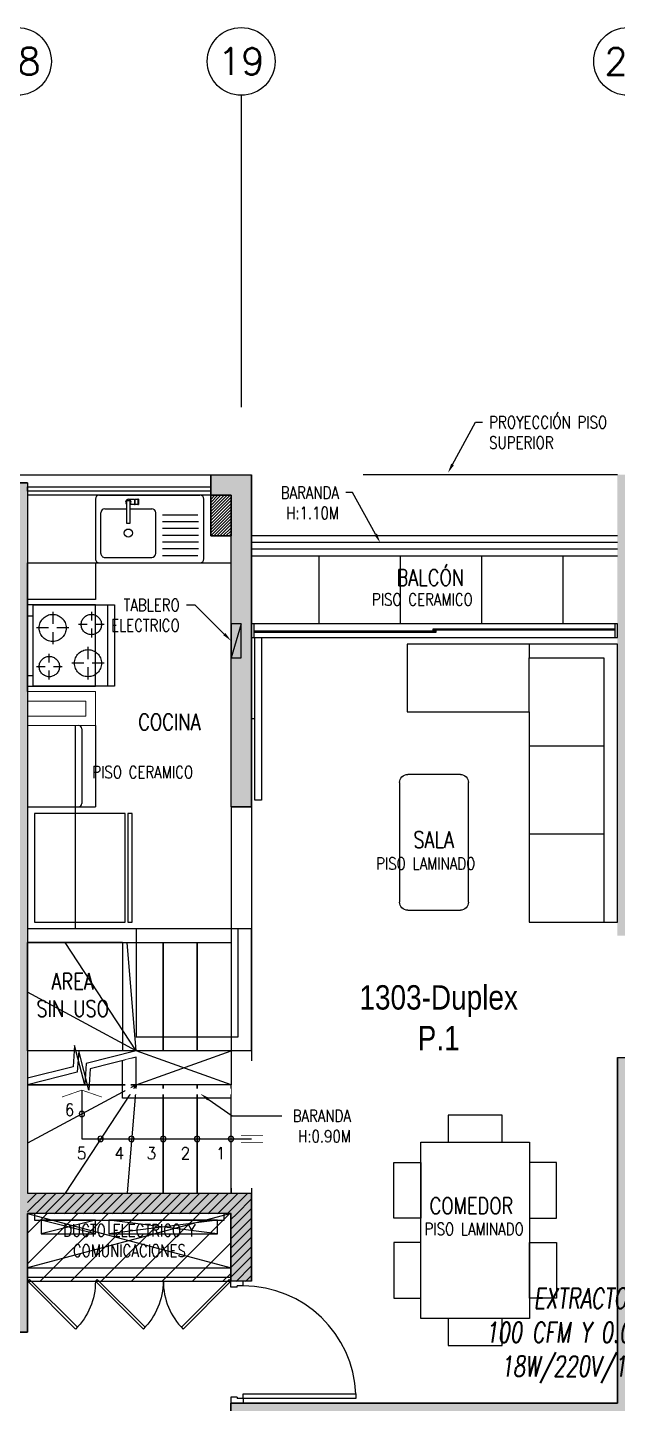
# Model space of a CAD drawing. Header units: millimetres. Extents: x -3 to 53, y -269 to 39.
# Drawn here: x 39.7 to 44.05, y -157.02 to -146.86 of the extents above; entities that cross this region are included whole.
import ezdxf
from ezdxf import colors
from ezdxf.entities.mleader import LeaderData, LeaderLine
from ezdxf.enums import TextEntityAlignment as Align
from ezdxf.math import Vec2, Vec3

# ---------------------------------------------------------------- set-up
doc = ezdxf.new("R2010")
doc.units = ezdxf.units.MM
doc.header["$LTSCALE"] = 15
doc.set_wipeout_variables(frame=1)
for name, pattern in [('HIDDEN', [0.375, 0.25, -0.125]), ('HIDDEN2', [0.1875, 0.125, -0.0625]), ('PHANTOM', [63.5, 31.75, -6.35, 6.35, -6.35, 6.35, -6.35]), ('PHANTOM2', [1.25, 0.625, -0.125, 0.125, -0.125, 0.125, -0.125])]:
    doc.linetypes.add(name, pattern=pattern)
doc.layers.get('0').update_dxf_attribs({"color": 250})
for name, color, linetype in [('01', 250, 'Continuous'), ('A-BARANDAS', 250, 'Continuous'), ('A-COCINAS-LAV', 250, 'Continuous'), ('A-EJES', 251, 'PHANTOM'), ('A-EST HATCH', 250, 'Continuous'), ('A-EST PLACAS', 250, 'Continuous'), ('A-EST VIGAS', 250, 'HIDDEN2'), ('A-HATCH', 250, 'Continuous'), ('A-LINEAS', 250, 'Continuous'), ('A-MOBILIARIO', 250, 'Continuous'), ('A-MURO BAJO', 251, 'Continuous'), ('A-NUMERACIONDEP', 251, 'Continuous'), ('A-PROYECCIONES', 250, 'HIDDEN2'), ('A-TEXTO-ACABADO PISO', 250, 'Continuous'), ('A-TEXTO-AMBIENTE', 252, 'Continuous'), ('A-TEXTO-INDICACIONES', 250, 'Continuous'), ('AREA MODIF', 250, 'Continuous'), ('DLP_MOBILIARIO FIJO', 250, 'Continuous'), ('L6 Linea fina', 141, 'Continuous'), ('MURO CF 60', 250, 'Continuous')]:
    doc.layers.add(name, color=color, linetype=linetype)
doc.layers.add('A-MUROS', color=252, linetype='Continuous', lineweight=30)
doc.layers.add('DLP_MURO ALTO', color=250, linetype='Continuous', lineweight=20)
doc.styles.add('JNV ING', font='romans.shx', dxfattribs={"width": 0.7, "oblique": 8, "height": 0.15})
doc.styles.add('R80', font='ARIALN.TTF', dxfattribs={"height": 2.03})
doc.styles.add('ROMANS', font='romans.shx', dxfattribs={"width": 0.8})
doc.styles.add('TXT_COTAS', font='romans.shx', dxfattribs={"width": 0.8})
pattern_1 = [(45, (359.999406, -111.216353), (-0.035355339, 0.035355339), [])]

# ---------------------------------------------------------------- blocks, each defined once
blk = doc.blocks.new('_Dot')
at = {"color": 0, "linetype": 'ByBlock', "lineweight": -2}
blk.add_line((-0.5, 0), (-1, 0), dxfattribs=at)
at = {"color": 0, "linetype": 'ByBlock', "const_width": 0.5}
blk.add_lwpolyline([(-0.25, 0, 1), (0.25, 0, 1)], format="xyb", close=True, dxfattribs=at)
blk = doc.blocks.new('XREF_TORREC$0$BANDEJA')
at = {"color": 8}
for points in [[(39.75, 5.6), (39.75, 5.55), (41.15, 5.55), (41.15, 5.6), (39.75, 5.6)], [(40.2, 5.45), (40.2, 5.55), (39.8, 5.55), (39.8, 5.45), (40.2, 5.45), (39.8, 5.55), (40.2, 5.55), (39.8, 5.45)], [(41.1, 5.45), (41.1, 5.55), (40.3, 5.55), (40.3, 5.45), (41.1, 5.45), (40.3, 5.55), (41.1, 5.55), (40.3, 5.45)]]:
    blk.add_lwpolyline(points, dxfattribs=at)
blk = doc.blocks.new('TEXTO DUCTOS PT')
at = {"layer": 'A-TEXTO-INDICACIONES', "insert": (39.1, -5.65), "char_height": 0.09, "width": 1.07385, "attachment_point": 5, "style": 'ROMANS'}
blk.add_mtext('\\pxsm1,qc,t16;DUCTO ELECTRICO Y COMUNICACIONES', dxfattribs=at)
blk = doc.blocks.new('EST.P11')
at = {"layer": 'A-EST HATCH'}
h = blk.add_hatch(color=256, dxfattribs=at)
h.dxf.hatch_style = 1
h.paths.add_polyline_path([(38.2, 11.05), (38.2, 10.9), (38.05, 10.9), (38.05, 7.825), (37.9, 7.825), (37.9, 11.05)])
h.paths.add_polyline_path([(39.7, 5.75), (41.35, 5.75), (41.35, 5.1), (41.2, 5.1), (41.2, 5.6), (39.7, 5.6), (39.7, 4.725), (37.9, 4.725), (37.9, 4.875), (39.55, 4.875), (39.55, 10.99), (39.7, 10.99)])
h.paths.add_polyline_path([(44.2, 10.9), (44.8, 10.9), (44.8, 11.05), (44.05, 11.05), (44.05, 7.65), (45.2, 7.65), (45.2, 7.8), (44.2, 7.8)])
h.paths.add_polyline_path([(46, 11.05), (46, 7.65), (46.15, 7.65), (46.15, 11.05)])
h.paths.add_polyline_path([(46.95, 7.8), (48.55, 7.8), (48.55, 10.9), (47.35, 10.9), (47.35, 11.05), (48.7, 11.05), (48.7, 7.65), (46.95, 7.65)])
h.paths.add_polyline_path([(41.35, 11.05), (41.35, 8.6), (41.2, 8.6), (41.2, 10.9), (41.05, 10.9), (41.05, 11.05)])
h = blk.add_hatch(color=256, dxfattribs=at)
h.dxf.hatch_style = 1
h.paths.add_polyline_path([(41.2, 4.2), (44.05, 4.2), (44.05, 6.75), (44.2, 6.75), (44.2, 4.2), (46.95, 4.2), (46.95, 4.8), (47.1, 4.8), (47.1, 4.2), (49.9, 4.2), (49.9, 8.15), (49.85, 8.15), (49.85, 8.25), (50.05, 8.25), (50.05, 0), (49.85, 0), (49.85, 0.1), (49.9, 0.1), (49.9, 4.05), (47.1, 4.05), (47.1, 3.45), (46.95, 3.45), (46.95, 4.05), (44.2, 4.05), (44.2, 1.5), (44.05, 1.5), (44.05, 4.05), (41.2, 4.05)])
h.paths.add_polyline_path([(46.953, 5.55), (47.1, 5.55), (47.1, 6.75), (44.95, 6.75), (44.95, 6.6), (45.4, 6.6), (45.4, 5), (45.6, 5), (45.6, 6.6), (46.95, 6.6), (46.95, 5.55)], flags=17)
h.paths.add_polyline_path([(46.953, 2.7), (47.1, 2.7), (47.1, 1.5), (44.95, 1.5), (44.95, 1.65), (45.4, 1.65), (45.4, 3.25), (45.6, 3.25), (45.6, 1.65), (46.95, 1.65), (46.95, 2.7)], flags=17)
at = {"layer": 'A-EST PLACAS'}
for points in [[(39.7, 5.75), (41.35, 5.75), (41.35, 5.1), (41.2, 5.1), (41.2, 5.6), (39.7, 5.6), (39.7, 4.725), (37.9, 4.725), (37.9, 4.875), (39.55, 4.875), (39.55, 10.99), (39.7, 10.99)], [(41.35, 11.05), (41.35, 8.6), (41.2, 8.6), (41.2, 10.9), (41.05, 10.9), (41.05, 11.05)]]:
    blk.add_lwpolyline(points, close=True, dxfattribs=at)
blk.add_lwpolyline([(41.2, 4.05), (41.2, 4.2), (44.05, 4.2), (44.05, 6.75), (44.2, 6.75), (44.2, 4.2), (46.95, 4.2), (46.95, 4.8), (47.1, 4.8), (47.1, 4.2), (49.9, 4.2), (49.9, 8.15), (49.85, 8.15), (49.85, 8.25), (50.05, 8.25), (50.05, 0)], dxfattribs=at)
at = {"layer": 'A-EST VIGAS'}
for p, q in [((44.05, 11.05, 0), (41.35, 11.05, 0)), ((41.2, 8.6), (41.2, 5.75)), ((41.35, 8.6), (41.35, 5.75))]:
    blk.add_line(p, q, dxfattribs=at)
blk.add_lwpolyline([(38.2, 11.05), (41.05, 11.05)], dxfattribs=at)
blk = doc.blocks.new('REFRI')
blk.add_wipeout([(0.4, 0), (-0.4, 0), (-0.4, -0.67), (0.4, -0.67)])
blk.add_wipeout([(-0.4, -0.69), (-0.4, -0.72), (0.4, -0.72), (0.4, -0.69)])
for points in [[(-0.4, 0), (-0.4, -0.67), (0.4, -0.67), (0.4, 0)], [(-0.4, -0.69), (-0.4, -0.72), (0.4, -0.72), (0.4, -0.69)]]:
    blk.add_lwpolyline(points, close=True)
blk = doc.blocks.new('ESC1')
at = {"layer": 'A-LINEAS', "linetype": 'Continuous'}
for points in [[(-0.8, 1.05), (-0.432, 0.957), (-0.421, 0.799), (-0.347, 1.09), (-0.335, 0.932), (0, 0.848)], [(-0.8, 1.002), (-0.462, 0.917), (-0.451, 0.759), (-0.377, 1.05), (-0.365, 0.892), (0, 0.8)], [(-0.4, 0.76), (-0.4, 0.4), (-1.65, 0.4)]]:
    blk.add_lwpolyline(points, dxfattribs=at)
at = {"layer": 'A-LINEAS', "const_width": 0.005}
for points in [[(-0.253, 0.709), (-0.4, 0.76), (-0.547, 0.709)], [(-1.574, 0.427), (-1.735, 0.427)], [(-1.574, 0.373), (-1.735, 0.373)]]:
    blk.add_lwpolyline(points, dxfattribs=at)
at = {"layer": 'A-LINEAS', "linetype": 'Continuous'}
for centre in [(-0.4, 0.584), (-1.5, 0.4), (-1.25, 0.4), (-1, 0.4), (-0.766, 0.4), (-0.538, 0.4)]:
    blk.add_circle(centre, 0.02, dxfattribs=at)
at = {"layer": 'A-MURO BAJO'}
for points in [[(0, 0.8), (-0.8, 0.8), (-0.8, 1.002)], [(-0.8, 0.8), (-0.733, 0)], [(-0.8, 0.8), (-0.276, 0)], [(-0.8, 0.8), (0, 0.368)]]:
    blk.add_lwpolyline(points, dxfattribs=at)
for points in [[(-1.5, 0.8), (-1.25, 0.8), (-1.25, 0), (-1.5, 0)], [(-1.25, 0.8), (-1, 0.8), (-1, 0), (-1.25, 0)], [(-1, 0.8), (0, 0.8), (0, 0), (-1, 0)]]:
    blk.add_lwpolyline(points, close=True, dxfattribs=at)
at = {"layer": 'A-PROYECCIONES'}
for points in [[(-1.5, 1.05), (-1.25, 1.05), (-1.25, 1.85), (-1.5, 1.85)], [(-1.25, 1.05), (-1, 1.05), (-1, 1.85), (-1.25, 1.85)], [(-1, 1.05), (0, 1.05), (0, 1.85), (-1, 1.85)]]:
    blk.add_lwpolyline(points, close=True, dxfattribs=at)
for points in [[(-0.8, 1.05), (-0.733, 1.85)], [(-0.8, 1.05), (-0.276, 1.85)], [(-0.8, 1.05), (0, 1.482)], [(-1.5, 1.05), (-1.5, 0.8), (-0.8, 1.05)], [(-0.8, 0.8), (-1.5, 1.05)], [(-0.8, 1.05), (0, 1.05), (0, 0.848)]]:
    blk.add_lwpolyline(points, dxfattribs=at)
blk.add_wipeout([(-1.5, 0.77), (-1.5, 0.73), (-0.72, 0.73), (-0.72, 0.982), (-0.76, 0.992), (-0.76, 0.77)]).dxf.layer = 'A-BARANDAS'
blk.add_lwpolyline([(-1.5, 0.7), (-0.7, 0.7), (-0.7, 0.977)], dxfattribs=at)
blk = doc.blocks.new('A$C33FC7C8B')
at = {"ltscale": 0.5}
for p, q in [((0.08, 0.64, 0), (0.52, 0.64, 0)), ((0.08, 0.64, 0), (0.08, 0.6, 0)), ((0.52, 0.64, 0), (0.52, 0.6, 0)), ((0, 0, 0), (0, 0.6, 0)), ((0, 0.6, 0), (0.6, 0.6, 0)), ((0.145, 0.575, 0), (0.145, 0.51, 0)), ((0.43, 0.485, 0), (0.43, 0.575, 0)), ((0.6, 0.6, 0), (0.6, 0, 0)), ((0.05, 0.48, 0), (0.115, 0.48, 0)), ((0.145, 0.45, 0), (0.145, 0.385, 0)), ((0.175, 0.48, 0), (0.24, 0.48, 0)), ((0.4, 0.455, 0), (0.31, 0.455, 0)), ((0.43, 0.335, 0), (0.43, 0.425, 0)), ((0.55, 0.455, 0), (0.46, 0.455, 0)), ((0.17, 0.225, 0), (0.17, 0.315, 0)), ((0.455, 0.2, 0), (0.455, 0.265, 0)), ((0.14, 0.195, 0), (0.05, 0.195, 0)), ((0.17, 0.075, 0), (0.17, 0.165, 0)), ((0.29, 0.195, 0), (0.2, 0.195, 0)), ((0.425, 0.17, 0), (0.36, 0.17, 0)), ((0.455, 0.075, 0), (0.455, 0.14, 0)), ((0.55, 0.17, 0), (0.485, 0.17, 0)), ((0.6, 0.05, 0), (0, 0.05, 0)), ((0.6, 0, 0), (0, 0, 0))]:
    blk.add_line(p, q, dxfattribs=at)
for centre, radius in [((0.145, 0.48), 0.075), ((0.43, 0.455), 0.1), ((0.17, 0.195), 0.1), ((0.455, 0.17), 0.075)]:
    blk.add_circle(centre, radius, dxfattribs=at)
blk = doc.blocks.new('*U89')
blk.add_wipeout([(0, 0), (0, -0.02), (0.17, -0.02), (0.17, 0)])
blk.add_lwpolyline([(0, 0), (0.17, 0), (0.17, -0.02), (0, -0.02)], close=True)
blk = doc.blocks.new('LAV-COC_01')
for p, q in [((-0.07, 0.042, 0), (-0.07, 0.782, 0)), ((0.4, 0.812, 0), (-0.04, 0.812, 0)), ((0.225, 0.507, 0), (0.225, 0.772, 0)), ((0.275, 0.507, 0), (0.275, 0.772, 0)), ((0.325, 0.507, 0), (0.325, 0.772, 0)), ((0.375, 0.507, 0), (0.375, 0.768, 0)), ((0.43, 0.042, 0), (0.43, 0.782, 0)), ((0.03, 0.082, 0), (0.03, 0.427, 0)), ((0.36, 0.457, 0), (0.06, 0.457, 0)), ((0.39, 0.082, 0), (0.39, 0.427, 0)), ((-0.04, 0.012, 0), (0.4, 0.012, 0)), ((0.36, 0.052, 0), (0.06, 0.052, 0))]:
    blk.add_line(p, q)
at = {"extrusion": (-8.98137e-08, -2.25601e-18, 1)}
for p, q in [((0.075, 0.507, 0), (0.075, 0.768, 0)), ((0.125, 0.507, 0), (0.125, 0.772, 0)), ((0.175, 0.507, 0), (0.175, 0.772, 0))]:
    blk.add_line(p, q, dxfattribs=at)
at = {"extrusion": (-4.49068e-08, 3.60285e-08, 1), "elevation": 0}
for points in [[(0, 0.33), (0, 0.305), (-0.04, 0.305), (-0.04, 0.33)], [(0, 0.33), (-0.04, 0.33), (-0.04, 0.325), (0, 0.325)]]:
    blk.add_lwpolyline(points, close=True, dxfattribs=at)
blk.add_lwpolyline([(-0.04, 0.255), (-0.04, 0.3), (0, 0.3), (0, 0.265)], dxfattribs=at)
at = {"extrusion": (-4.49068e-08, 3.60285e-08, 1)}
blk.add_arc((-0.02, 0.255, 0), 0.02, 29.9997, 329.9997, dxfattribs=at)
for centre, start_param, end_param in [((-0.04, 0.782, 0), -0.785398, 0.785398), ((0.4, 0.782, 0), -2.356194, -0.785398), ((0.06, 0.427, 0), -0.785398, 0.785398), ((0.36, 0.427, 0), -2.356194, -0.785398), ((-0.04, 0.042, 0), 0.785398, 2.356194), ((0.06, 0.082, 0), 0.785398, 2.356194), ((0.36, 0.082, 0), 2.356194, 3.926991), ((0.4, 0.042, 0), 2.356194, 3.926991)]:
    blk.add_ellipse(centre, major_axis=(-0.0212, 0.0212), ratio=1, start_param=start_param, end_param=end_param)
blk.add_ellipse((0.21, 0.255, 0), major_axis=(-0.0212, 0.0212), ratio=1)
at = {"layer": '01', "extrusion": (-4.49068e-08, 3.60285e-08, 1), "elevation": 0}
for points in [[(-0.037, 0.3), (-0.037, 0.305)], [(-0.02, 0.3), (-0.02, 0.305)], [(-0.002, 0.3), (-0.002, 0.305)]]:
    blk.add_lwpolyline(points, dxfattribs=at)
at = {"extrusion": (-4.49068e-08, 3.60285e-08, 1), "rotation": 359.9380941588614}
blk.add_blockref('*U89', (-0.03, 0.265, 0), dxfattribs=at)
blk = doc.blocks.new('MESA CENTRO')
for p, q in [((-0.194, 0), (0.194, 0)), ((-0.254, -0.942), (-0.254, -0.06)), ((0.254, -0.06), (0.254, -0.942)), ((0.194, -1.002), (-0.194, -1.002))]:
    blk.add_line(p, q)
for centre, start, end in [((-0.194, -0.06), 90, 180), ((0.194, -0.06), 0, 90), ((-0.194, -0.942), 180, 270), ((0.194, -0.942), 270, 0)]:
    blk.add_arc(centre, 0.06, start, end)
blk = doc.blocks.new('SOFA SEC')
for p, q in [((0, 0.65), (0.1, 0.65)), ((0.1, 0.65), (0.1, 0.1)), ((0.5, 0.65), (0.1, 0.65)), ((0.75, 0.65), (0.75, 0.1)), ((1.4, 0.65), (1.4, 0.1)), ((0.1, 0.1), (2.05, 0.1))]:
    blk.add_line(p, q)
blk.add_lwpolyline([(0.5, 1.55), (0.5, 0.65), (2.05, 0.65), (2.05, 0), (0, 0), (0, 1.55)], close=True)
blk = doc.blocks.new('A$C67C01FD6')
blk.add_line((0.025, 0), (0, 0))
blk.add_lwpolyline([(0.025, 0.6), (0.075, 0.6), (0.075, -0.6), (0.025, -0.6), (0.025, 0.6)])
blk = doc.blocks.new('*U140')
for p, q in [((0.01, 0.855), (0.01, 0.9)), ((0.055, 0.855), (0.01, 0.855)), ((0.1, 0.865), (0.055, 0.865)), ((0.055, 0.855), (0.055, 0.865)), ((0.1, 0.865), (0.1, 0.9)), ((0.055, 0.045), (0.01, 0.045)), ((0.01, 0.045), (0.01, 0)), ((0.055, 0.045), (0.055, 0.035)), ((0.1, 0.035), (0.055, 0.035)), ((0.1, 0.035), (0.1, 0))]:
    blk.add_line(p, q)
blk.add_lwpolyline([(0.93, 0.07), (0.93, 0.035), (0.1, 0.035), (0.1, 0.07)], close=True)
at = {"linetype": 'HIDDEN2'}
blk.add_arc((0.1, 0.034), 0.831, 2.2301, 89.9672, dxfattribs=at)
blk = doc.blocks.new('A$Cb5611ba7')
for points in [[(0.15, 0.173), (0.15, -0.027), (0.56, -0.027), (0.56, 0.173)], [(1.15, 0.173), (1.15, -0.027), (0.74, -0.027), (0.74, 0.173)], [(0, -0.027), (0, -0.827), (1.3, -0.827), (1.3, -0.027)], [(0, -0.227), (0, -0.627), (-0.2, -0.627), (-0.2, -0.227)], [(1.5, -0.627), (1.3, -0.627), (1.3, -0.227), (1.5, -0.227)], [(0.15, -1.027), (0.15, -0.827), (0.56, -0.827), (0.56, -1.027)], [(1.15, -1.027), (1.15, -0.827), (0.74, -0.827), (0.74, -1.027)]]:
    blk.add_lwpolyline(points, close=True)
blk = doc.blocks.new('*U108')
at = {"linetype": 'HIDDEN', "ltscale": 0.2}
for p, q in [((0.353, 0.353), (0, 0)), ((0.013, -0.013), (0.366, 0.34)), ((0, 0), (0.013, -0.013))]:
    blk.add_line(p, q, dxfattribs=at)
blk.add_arc((0, 0), 0.499, 0, 45, dxfattribs=at)
blk = doc.blocks.new('Tab.Electrico')
blk.add_hatch(color=256).paths.add_polyline_path([(0.075, 0), (0.075, 0.25), (0, 0)])
for p, q in [((0.075, 0.25), (0, 0)), ((0.075, 0.25), (0, 0.25)), ((0, 0.25), (0, 0)), ((0.075, 0), (0.075, 0.25)), ((0, 0), (0.075, 0))]:
    blk.add_line(p, q)
blk = doc.blocks.new('Ejes_Torre G')
at = {"layer": 'A-EJES', "linetype": 'PHANTOM2', "ltscale": 0.5}
blk.add_lwpolyline([(41.275, 16.65), (41.275, 14.35)], dxfattribs=at)
at = {"layer": 'A-EJES', "linetype": 'Continuous'}
for centre in [(39.625, 16.9), (41.275, 16.9), (44.125, 16.9)]:
    blk.add_circle(centre, 0.25, dxfattribs=at)
at = {"layer": 'A-EJES', "linetype": 'Continuous', "style": 'ROMANS'}
for s, p in [('18', (39.625, 16.9)), ('19', (41.275, 16.9)), ('20', (44.125, 16.9))]:
    blk.add_text(s, height=0.2, dxfattribs=at).set_placement(p, align=Align.MIDDLE_CENTER)

msp = doc.modelspace()

# ---------------------------------------------------------------- hatches: boundary and pattern name
at = {"layer": 'A-HATCH'}
h = msp.add_hatch(dxfattribs=at)
h.set_pattern_fill('_USER', color=256, scale=0.6, double=1, pattern_type=0)
h.set_pattern_definition([(0, (-0.15005, -79.8893), (0, 0.6), []), (90, (-0.15005, -79.8893), (-0.6, 4e-17), [])])
h.paths.add_polyline_path([(44.05, -150.7643), (41.35, -150.7643), (41.35, -151.2643), (44.05, -151.2643)])
at = {"layer": 'AREA MODIF'}
h = msp.add_hatch(dxfattribs=at)
h.set_pattern_fill('ANSI31', color=256, scale=0.05, style=0)
h.set_pattern_definition([(45, (30.85039, -158.77099), (-0.1122532, 0.1122532), [])])
h.paths.add_polyline_path([(39.7004, -155.6164), (41.2004, -155.6163), (41.2004, -156.1164), (39.7004, -156.1163)])
at = {"layer": 'MURO CF 60'}
h = msp.add_hatch(dxfattribs=at)
h.set_pattern_fill('_USER', color=256, scale=0.05, angle=45, pattern_type=0)
h.set_pattern_definition(pattern_1)
h.paths.add_polyline_path([(41.3494, -156.1164), (41.1994, -156.1164), (41.1994, -155.6163), (41.3494, -155.6163)])

# ---------------------------------------------------------------- linework, layer by layer
msp.add_lwpolyline([(41.05, -150.2844), (39.7, -150.2844), (39.7, -150.2544), (41.05, -150.2544)], close=True)
msp.add_arc((40.075, -152.0393, 0), 0.025, 0, 90)
at = {"layer": 'A-BARANDAS', "elevation": 0}
for points in [[(44.05, -150.6643), (41.35, -150.6643)], [(44.05, -150.7143), (41.35, -150.7143)]]:
    msp.add_lwpolyline(points, dxfattribs=at)
at = {"layer": 'A-LINEAS'}
for p, q in [((39.7, -155.6143), (41.2, -156.0143)), ((41.1999, -155.6143), (39.7, -156.0143))]:
    msp.add_line(p, q, dxfattribs=at)
at = {"layer": 'A-MOBILIARIO'}
for p, q in [((39.7, -156.0843), (41.1999, -156.0843)), ((39.7, -156.1143), (41.1999, -156.1143))]:
    msp.add_line(p, q, dxfattribs=at)
at = {"layer": 'A-MURO BAJO'}
for p, q in [((39.55, -150.1644), (41.05, -150.1644)), ((39.7, -151.7643), (39.7, -151.0843)), ((44.03, -151.2643, 0), (41.37, -151.2643, 0)), ((41.37, -151.3643, 0), (44.03, -151.3643, 0)), ((39.7, -156.0143), (41.1999, -156.0143))]:
    msp.add_line(p, q, dxfattribs=at)
msp.add_lwpolyline([(41.2, -150.6143), (41.05, -150.6143), (41.05, -150.3143), (39.7, -150.3143), (39.7, -150.8144), (41.2, -150.8144)], close=True, dxfattribs=at)
at = {"layer": 'A-MURO BAJO', "elevation": 0}
for points in [[(44.05, -150.6143), (41.35, -150.6143)], [(44.05, -150.7643), (41.35, -150.7643)]]:
    msp.add_lwpolyline(points, dxfattribs=at)
at = {"layer": 'A-MUROS'}
for p, q in [((39.7, -150.2244), (39.55, -150.2244)), ((41.05, -150.1644, 0), (41.35, -150.1643)), ((41.35, -152.6143), (41.35, -150.1643)), ((41.2, -152.6143), (41.2, -150.6143)), ((41.2, -152.6143), (41.35, -152.6143)), ((41.35, -153.5143), (41.25, -153.5143)), ((44.05, -154.4643), (44.05, -157.0143)), ((39.7, -156.4893), (39.7, -155.6143)), ((37.9, -156.4893), (39.7, -156.4893)), ((41.1999, -157.0143), (41.1999, -157.1643)), ((41.1999, -157.1643), (41.1999, -157.0143)), ((44.05, -157.0143), (41.1999, -157.0143))]:
    msp.add_line(p, q, dxfattribs=at)
msp.add_lwpolyline([(41.35, -156.1143), (41.1999, -156.1143), (41.1999, -155.6143), (39.7, -155.6143)], dxfattribs=at)
at = {"layer": 'A-PROYECCIONES'}
msp.add_line((40.1, -152.0393), (40.1, -152.5893), dxfattribs=at)
msp.add_lwpolyline([(39.7, -151.1243), (39.7, -151.7243), (40.2, -151.7243), (40.2, -151.1243)], close=True, dxfattribs=at)
at = {"layer": 'DLP_MOBILIARIO FIJO', "elevation": 0}
for points in [[(41.35, -151.3643), (41.37, -151.3643), (41.37, -151.2643), (41.35, -151.2643)], [(44.03, -151.3643), (44.05, -151.3643), (44.05, -151.2643), (44.03, -151.2643)], [(42.71, -151.3268), (41.37, -151.3268), (41.37, -151.3168), (42.71, -151.3168)], [(42.69, -151.3018), (44.03, -151.3018), (44.03, -151.3118), (42.69, -151.3118)]]:
    msp.add_lwpolyline(points, close=True, dxfattribs=at)
at = {"layer": 'DLP_MURO ALTO'}
for p, q in [((39.7, -151.7643), (40.2, -151.7643)), ((40.2, -151.7643), (40.2, -152.0143)), ((39.7, -151.8343), (40.13, -151.8343)), ((40.13, -151.8343), (40.13, -151.9443)), ((40.13, -151.9443), (39.7, -151.9443)), ((40.2, -152.0143), (39.7, -152.0143))]:
    msp.add_line(p, q, dxfattribs=at)

# ---------------------------------------------------------------- block references
for name, p in [('Tab.Electrico', (41.2, -151.5143)), ('XREF_TORREC$0$BANDEJA', (0, -161.2143))]:
    msp.add_blockref(name, p)
at = {"layer": 'A-EST PLACAS'}
msp.add_blockref('EST.P11', (0, -161.2143), dxfattribs=at)
at = {"layer": 'A-MOBILIARIO'}
for name, p in [('A$C67C01FD6', (41.35, -151.9643)), ('*U140', (41.1899, -157.0143))]:
    msp.add_blockref(name, p, dxfattribs=at)
at = {"layer": 'A-MOBILIARIO', "xscale": -1}
for name, p, rotation in [('SOFA SEC', (44.05, -151.4143, 0), 90.00043285210192), ('MESA CENTRO', (42.6973, -152.3752, 0), 2.257911194014639e-05), ('A$Cb5611ba7', (42.5735, -155.0893), 90)]:
    msp.add_blockref(name, p, dxfattribs=dict(at, rotation=rotation))
at = {"layer": 'A-PROYECCIONES', "ltscale": 0.5, "extrusion": (-4.40218e-06, -0.000440452, -1), "xscale": -1, "zscale": -1, "rotation": 270.0000025171227}
msp.add_blockref('A$C33FC7C8B', (-40.34, -151.7243, 0.0665), dxfattribs=at)
at = {"layer": 'A-PROYECCIONES', "ltscale": 0.25, "xscale": -1, "rotation": 180}
for p in [(39.701, -156.1143), (40.2005, -156.1143)]:
    msp.add_blockref('*U108', p, dxfattribs=at)
at = {"layer": 'A-PROYECCIONES', "ltscale": 0.25, "rotation": 180}
msp.add_blockref('*U108', (41.1999, -156.1143), dxfattribs=at)
at = {"layer": 'A-TEXTO-INDICACIONES'}
msp.add_blockref('TEXTO DUCTOS PT', (1.35, -150.1643), dxfattribs=at)

# ---------------------------------------------------------------- texts
at = {"layer": 'A-TEXTO-ACABADO PISO', "char_height": 0.09, "attachment_point": 2, "style": 'ROMANS'}
for s, width, insert in [('PISO CERAMICO', 1.20225, (42.6109, -151.0394)), ('PISO CERAMICO', 1.20225, (40.5487, -152.3134)), ('PISO LAMINADO', 1.034523, (42.636, -152.9876, 0)), ('PISO LAMINADO', 1.20225, (42.9927, -155.6843))]:
    msp.add_mtext_dynamic_manual_height_columns(s, width=width, gutter_width=12.5, heights=[0], dxfattribs=dict(at, insert=insert))
at = {"layer": 'A-TEXTO-AMBIENTE', "style": 'ROMANS', "width": 0.8}
for s, p in [('BALCÓN', (42.67, -150.9826, 0)), ('COCINA', (40.7462, -152.0483, 0)), ('SALA', (42.6949, -152.9163, 0)), ('COMEDOR', (42.9734, -155.6177))]:
    msp.add_text(s, height=0.12, dxfattribs=at).set_placement(p, align=Align.CENTER)
at = {"layer": 'A-TEXTO-AMBIENTE', "insert": (40.0323, -153.8426, 0), "char_height": 0.12, "width": 0.588602, "attachment_point": 2, "style": 'ROMANS'}
msp.add_mtext('AREA SIN USO', dxfattribs=at)
at = {"layer": 'A-TEXTO-INDICACIONES', "style": 'ROMANS', "width": 0.9}
for s, p in [('6', (40.0443, -154.8943)), ('5', (40.1332, -155.2148)), ('4', (40.4106, -155.2148)), ('3', (40.6482, -155.2148)), ('2', (40.8982, -155.2148)), ('1', (41.1598, -155.2148))]:
    msp.add_text(s, height=0.09, rotation=360, dxfattribs=at).set_placement(p, align=Align.RIGHT)

# ---------------------------------------------------------------- leaders
at = {"layer": 'A-NUMERACIONDEP'}
ml = msp.add_multileader_mtext('Standard', dxfattribs=at)
ml.set_content('1303-Duplex P.1', color=256, style='R80')
ml.set_leader_properties(color=256)
ml.set_arrow_properties(name='DOT')
ml.build(insert=Vec2(0, 0))
ml.multileader.update_dxf_attribs({"leader_type": 0, "has_text_frame": 1, "text_left_attachment_type": 2, "text_right_attachment_type": 2, "dogleg_length": 0.36, "arrow_head_size": 0.06, "scale": 0.06})
ctx = ml.context
ctx.base_point, ctx.scale, ctx.char_height, ctx.arrow_head_size, ctx.landing_gap_size, ctx.plane_origin = Vec3(41.9334, -154.0454), 0.06, 0.18, 0.06, 0.06, Vec3(41.766, -154.0498)
ctx.left_attachment, ctx.right_attachment, ctx.text_align_type = 2, 2, 1
notes = []
notes.append((ctx, [(0, (1, 1, 0), (43.6208, -154.0454), (-1, 0), 0.0917, [(0, [(43.9074, -153.6965)], 0, [])])]))
ctx.mtext.insert, ctx.mtext.width, ctx.mtext.alignment, ctx.mtext.flow_direction = Vec3(42.7313, -153.9301), 1.716032, 2, 5
at = {"layer": 'A-TEXTO-INDICACIONES'}
ml = msp.add_multileader_mtext('Standard', dxfattribs=at)
ml.set_content('\\pxsm1,t16;PROYECCIÓN PISO SUPERIOR', color=256, style='TXT_COTAS')
ml.set_leader_properties(color=256)
ml.build(insert=Vec2(0, 0))
ml.multileader.update_dxf_attribs({"dogleg_length": 0.05, "arrow_head_size": 0.07})
ctx = ml.context
ctx.base_point, ctx.char_height, ctx.arrow_head_size, ctx.landing_gap_size, ctx.plane_origin = Vec3(43.0541, -149.7768, 0), 0.09, 0.07, 0.05, Vec3(42.6501, -150.1804, 0)
notes.append((ctx, [(0, (1, 1, 0), (43.0041, -149.7768, 0), (1, 0), 0.05, [(0, [(42.8, -150.15, 0)], 0, [])])]))
ctx.mtext.insert, ctx.mtext.rotation, ctx.mtext.width, ctx.mtext.defined_height, ctx.mtext.flow_direction = Vec3(43.1041, -149.7318, 0), 6.2831853, 1.149951, 0.8046, 5
ml = msp.add_multileader_mtext('Standard', dxfattribs=at)
ml.set_content('\\pxsm1;BARANDA \\P\\pt16;H:1.10M', color=256, style='TXT_COTAS')
ml.set_leader_properties(color=256)
ml.build(insert=Vec2(0, 0))
ml.multileader.update_dxf_attribs({"dogleg_length": 0.05, "arrow_head_size": 0.07})
ctx = ml.context
ctx.base_point, ctx.char_height, ctx.arrow_head_size, ctx.landing_gap_size, ctx.plane_origin = Vec3(41.4865, -150.2962, 0), 0.09, 0.07, 0.05, Vec3(42.4499, -150.6947, 0)
ctx.text_align_type = 2
notes.append((ctx, [(0, (1, 1, 0), (42.0959, -150.2962, 0), (-1, 0), 0.05, [(0, [(42.3, -150.6643, 0)], 0, [])])]))
ctx.mtext.insert, ctx.mtext.rotation, ctx.mtext.width, ctx.mtext.defined_height, ctx.mtext.alignment, ctx.mtext.flow_direction = Vec3(41.9959, -150.2512, 0), 6.2831853, 1.149951, 0.8046, 3, 5
ml = msp.add_multileader_mtext('Standard', dxfattribs=at)
ml.set_content('\\pxsm1,t16;TABLERO ELECTRICO', color=256, style='TXT_COTAS')
ml.set_leader_properties(color=256)
ml.build(insert=Vec2(0, 0))
ml.multileader.update_dxf_attribs({"dogleg_length": 0.05, "arrow_head_size": 0.07})
ctx = ml.context
ctx.base_point, ctx.char_height, ctx.arrow_head_size, ctx.landing_gap_size, ctx.plane_origin = Vec3(40.2334, -151.1257), 0.09, 0.07, 0.05, Vec3(41.3505, -151.1466)
ctx.text_align_type = 2
notes.append((ctx, [(0, (1, 1, 0), (40.9361, -151.1257), (-1, 0), 0.0644, [(0, [(41.2, -151.389)], 0, [])])]))
ctx.mtext.insert, ctx.mtext.width, ctx.mtext.defined_height, ctx.mtext.alignment, ctx.mtext.flow_direction = Vec3(40.8217, -151.0807), 0.665701, 0.3008, 3, 5
ml = msp.add_multileader_mtext('Standard', dxfattribs=at)
ml.set_content('\\pxsm1;BARANDA \\P\\pt16;H:0.90M', color=256, style='TXT_COTAS')
ml.set_leader_properties(color=256)
ml.build(insert=Vec2(0, 0))
ml.multileader.update_dxf_attribs({"dogleg_length": 0.05, "arrow_head_size": 0.07})
ctx = ml.context
ctx.base_point, ctx.char_height, ctx.arrow_head_size, ctx.landing_gap_size, ctx.plane_origin, ctx.plane_x_axis, ctx.plane_y_axis = Vec3(41.5744, -154.8942), 0.09, 0.07, 0.05, Vec3(42.7775, -154.8422), Vec3(1, -0.0000047), Vec3(0.0000047, 1)
ctx.text_align_type = 2
notes.append((ctx, [(1, (1, 1, 0), (41.2077, -154.8942), (1, -0.0000047), 0.3666, [(0, [(40.974, -154.7311)], 0, [])])]))
ctx.mtext.insert, ctx.mtext.text_direction, ctx.mtext.rotation, ctx.mtext.width, ctx.mtext.defined_height, ctx.mtext.alignment, ctx.mtext.flow_direction = Vec3(42.0838, -154.8492), Vec3(1, -0.0000047), 6.2831806, 1.149951, 0.8046, 3, 5
at = {"layer": 'L6 Linea fina'}
ml = msp.add_multileader_mtext('Standard', dxfattribs=at)
ml.set_content('{\\LEA-01}\\PEXTRACTOR AXIAL\\P100 CFM Y 0.05" C.A.\\P18W/220V/1F/60Hz', color=12, style='JNV ING')
ml.set_leader_properties(color=256, linetype='ByLayer', lineweight=-1)
ml.build(insert=Vec2(0, 0))
ml.multileader.update_dxf_attribs({"dogleg_length": 0.05, "arrow_head_size": 0.15})
ctx = ml.context
ctx.base_point, ctx.char_height, ctx.arrow_head_size, ctx.landing_gap_size, ctx.plane_origin = Vec3(42.8077, -156.0161), 0.15, 0.15, 0.07, Vec3(45.2148, -156.6186)
ctx.text_align_type = 2
notes.append((ctx, [(0, (1, 1, 0), (44.7716, -156.0161), (-1, 0), 0.05, [(0, [(45.2238, -156.3064)], 0, [])])]))
ctx.mtext.insert, ctx.mtext.alignment, ctx.mtext.flow_direction = Vec3(44.6516, -155.9161), 3, 5
for ctx, leaders in notes:
    for number, flags, end, landing, length, lines in leaders:
        leader = LeaderData()
        leader.index, (leader.has_last_leader_line, leader.has_dogleg_vector, leader.attachment_direction) = number, flags
        leader.last_leader_point, leader.dogleg_vector, leader.dogleg_length = Vec3(end), Vec3(landing), length
        for number, points, colour, breaks in lines:
            line = LeaderLine()
            line.index, line.vertices, line.color, line.breaks = number, Vec3.list(points), colors.encode_raw_color(colour), breaks
            leader.lines.append(line)
        ctx.leaders.append(leader)

# ---------------------------------------------------------------- next in the draw order: block references
at = {"xscale": -1}
msp.add_blockref('ESC1', (39.7, -155.4643), dxfattribs=at)
at = {"layer": 'A-COCINAS-LAV', "extrusion": (3.60285e-08, 4.49068e-08, -1), "xscale": -1, "zscale": -1, "rotation": 90}
msp.add_blockref('LAV-COC_01', (-40.1879, -150.3844, 0), dxfattribs=at)
at = {"layer": 'A-COCINAS-LAV', "extrusion": (-4.49068e-08, -3.60284e-08, -1), "xscale": -1, "zscale": -1, "rotation": 270}
msp.add_blockref('REFRI', (-39.75, -153.0643, 0), dxfattribs=at)

# ---------------------------------------------------------------- next in the draw order: hatches: boundary and pattern name
at = {"layer": 'A-HATCH'}
h = msp.add_hatch(dxfattribs=at)
h.set_pattern_fill('ANSI31', color=256, scale=0.005)
h.set_pattern_definition([(45, (0, -86.214295), (-0.01122532, 0.01122532), [])])
h.paths.add_polyline_path([(41.2, -150.6143), (41.05, -150.6143), (41.05, -150.3143), (41.2, -150.3143)])
at = {"layer": 'MURO CF 60'}
h = msp.add_hatch(dxfattribs=at)
h.set_pattern_fill('_USER', color=256, scale=0.05, angle=45, pattern_type=0)
h.set_pattern_definition(pattern_1)
h.paths.add_polyline_path([(39.6994, -155.4663), (41.3494, -155.4663), (41.3494, -155.6163), (39.6994, -155.6163)])

# ---------------------------------------------------------------- next in the draw order: linework, layer by layer
msp.add_arc((40.075, -152.5893, 0), 0.025, 270, 0)
at = {"layer": 'A-HATCH'}
msp.add_lwpolyline([(41.2, -150.6143), (41.05, -150.6143), (41.05, -150.3143), (41.2, -150.3143)], close=True, dxfattribs=at)
at = {"layer": 'A-MUROS'}
for p, q in [((39.7, -150.2244), (39.7, -153.5143)), ((41.05, -150.1644, 0), (41.05, -150.6143)), ((41.05, -150.6143), (41.2, -150.6143)), ((40.5, -153.5143), (39.7, -153.5143)), ((40.5, -153.5143), (40.5, -154.3143)), ((41.25, -153.5143), (41.25, -154.3143)), ((41.35, -154.4143), (41.35, -153.5143)), ((40.4, -153.6143), (39.7, -153.6143)), ((39.7, -153.6143), (39.7, -155.4643)), ((40.4, -153.6143), (40.4, -154.4143)), ((41.25, -154.3143), (40.5, -154.3143)), ((41.35, -154.4143), (40.4, -154.4143)), ((39.7, -155.4643), (41.35, -155.4643)), ((41.35, -156.1143), (41.35, -155.4643))]:
    msp.add_line(p, q, dxfattribs=at)
at = {"layer": 'A-PROYECCIONES'}
for p, q in [((40.05, -152.0143), (40.05, -153.5143)), ((40.2, -152.0143), (40.2, -152.6143, 0)), ((39.7, -152.6143), (40.2, -152.6143, 0)), ((41.25, -153.5143), (40.5, -153.5143))]:
    msp.add_line(p, q, dxfattribs=at)
at = {"layer": 'A-PROYECCIONES', "elevation": 0}
msp.add_lwpolyline([(39.7, -151.0843), (39.7, -150.8144), (40.2, -150.8144), (40.2, -151.0843)], close=True, dxfattribs=at)

# ---------------------------------------------------------------- next in the draw order: block references
at = {"layer": 'A-MUROS'}
msp.add_blockref('Ejes_Torre G', (0, -164.0143), dxfattribs=at)

doc.saveas('drawing.dxf')
